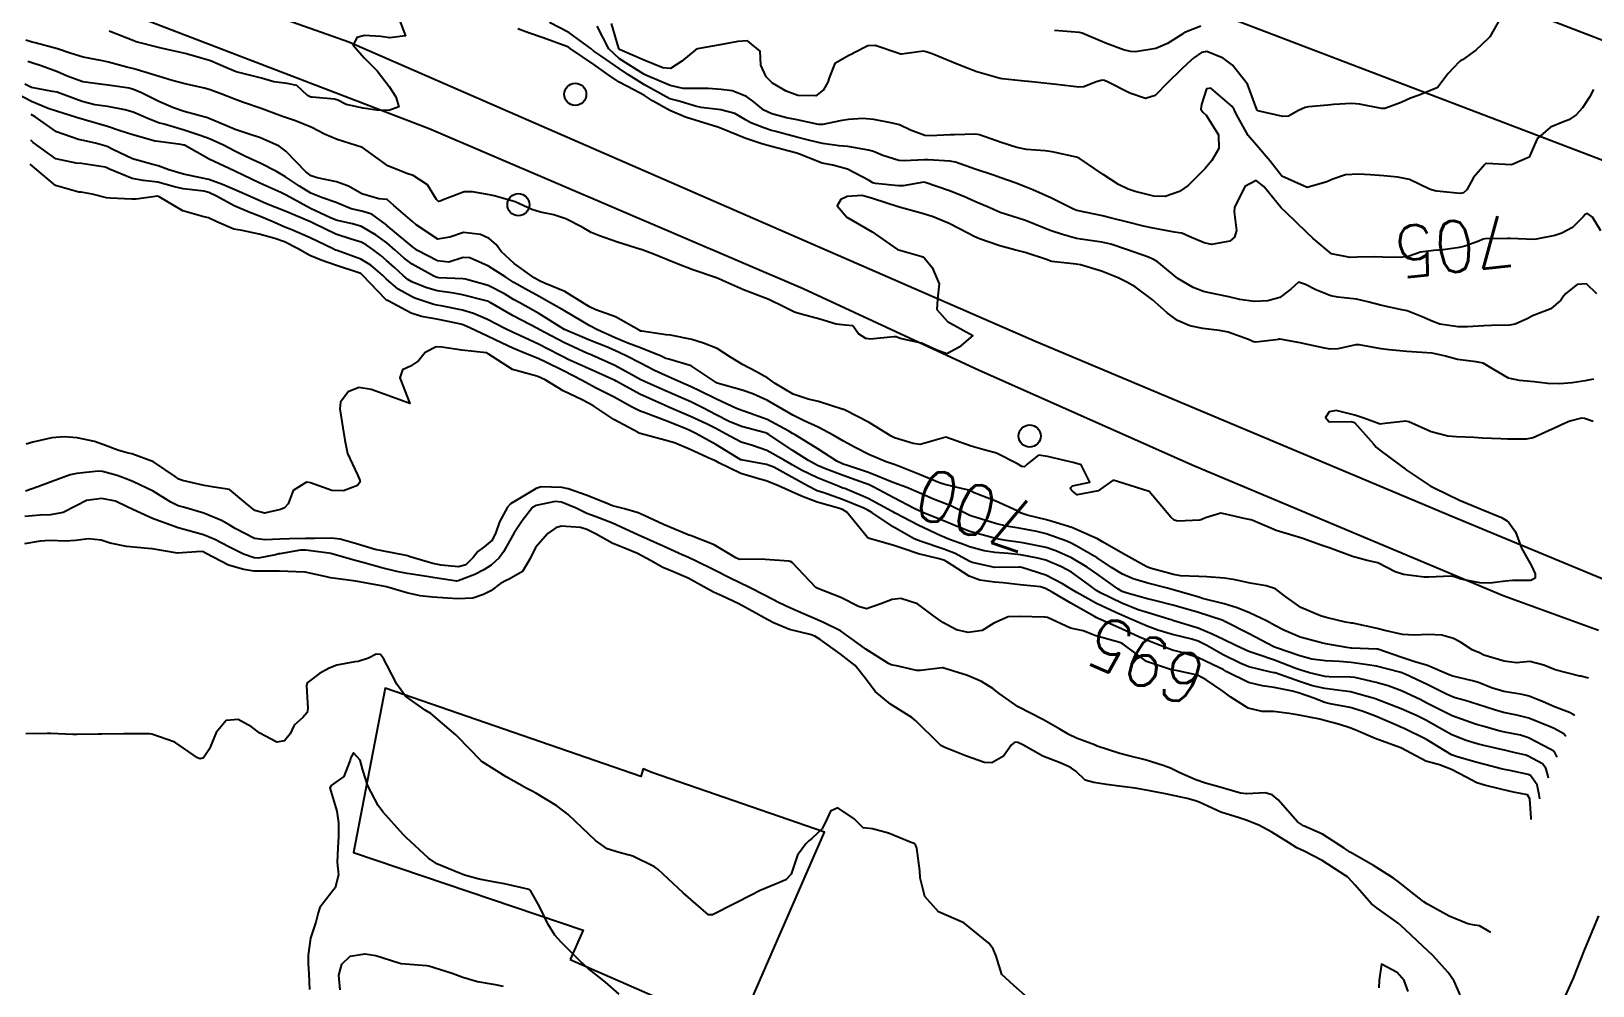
# Model space of a CAD drawing. Header units: metres. Extents: x 286371 to 293043, y 7462578 to 7466404.
# Drawn here: x 292838 to 292960.3, y 7462739.1 to 7462813.9 of the extents above; entities that cross this region are included whole.
import ezdxf
from ezdxf.enums import TextEntityAlignment as Align

# ---------------------------------------------------------------- set-up
doc = ezdxf.new("R2010")
doc.units = ezdxf.units.M
doc.header["$MEASUREMENT"] = 0
for name, color, linetype in [('Area', 45, 'Continuous'), ('Cotas', 45, 'Continuous'), ('Curvas de Nivel 1m', 11, 'Continuous'), ('Curvas de Nivel 5m', 15, 'Continuous'), ('Edificações', 30, 'Continuous'), ('Linha Férrea', 20, 'Continuous'), ('Postes', 20, 'Continuous'), ('Vias primárias', 230, 'Continuous')]:
    doc.layers.add(name, color=color, linetype=linetype)
doc.styles.add('Style-STANDARD', font='STANDARD.shx')

msp = doc.modelspace()

# ---------------------------------------------------------------- linework, layer by layer
at = {"layer": 'Area'}
msp.add_polyline3d([(292960.74, 7462744.6, 711.19), (292959.64, 7462741.9, 717.77), (292958.76, 7462739.71, 694.37), (292958.04, 7462738.1, 719.74)], dxfattribs=at)
at = {"layer": 'Curvas de Nivel 1m', "flags": 128}
for points, elevation in [([(292866.85, 7462814.72), (292867.34, 7462813.49), (292866.1, 7462813.35), (292865.39, 7462813.46), (292864.11, 7462813.53), (292863.51, 7462813.36), (292863.23, 7462812.78), (292864.08, 7462811.77), (292865.11, 7462810.75), (292866.05, 7462809.52), (292866.58, 7462808.73), (292866.81, 7462807.93), (292866.02, 7462807.66), (292865.08, 7462807.68), (292864.02, 7462807.83), (292862.69, 7462808.12), (292862.03, 7462808.45), (292861.77, 7462808.54), (292860.03, 7462808.69), (292859.91, 7462808.71), (292859.65, 7462808.83), (292858.81, 7462809.61), (292858.05, 7462809.77), (292857.02, 7462809.91), (292856.05, 7462810.18), (292854.37, 7462810.61), (292854.06, 7462810.69), (292853.44, 7462810.93), (292852.07, 7462811.53), (292851.26, 7462811.78), (292850.08, 7462812.11), (292848.66, 7462812.43), (292848.09, 7462812.56), (292846.23, 7462813.04), (292846.1, 7462813.08), (292846.05, 7462813.1), (292844.12, 7462813.87)], 704), ([(292960.35, 7462809.3), (292960.04, 7462808.7), (292959.49, 7462807.85), (292958.99, 7462807.32), (292958.42, 7462806.93), (292958.01, 7462806.77), (292957, 7462806.35), (292956, 7462805.49), (292955.95, 7462805.41), (292955.93, 7462805.37), (292955.33, 7462804.01), (292953.95, 7462803.39), (292951.97, 7462803.5), (292951.91, 7462803.48), (292951.85, 7462803.43), (292950.97, 7462802.41), (292950.43, 7462801.45), (292950.18, 7462801.2), (292949.93, 7462801.15), (292948.08, 7462801.34), (292947.93, 7462801.36), (292947.52, 7462801.49), (292945.95, 7462802.25), (292945.04, 7462802.44), (292943.95, 7462802.55), (292942.9, 7462802.61), (292941.95, 7462802.67), (292940.93, 7462802.61), (292939.94, 7462802.27), (292939.47, 7462802.08), (292937.93, 7462801.63), (292935.95, 7462802.5), (292935.04, 7462803.68), (292933.98, 7462804.93), (292933.31, 7462805.7), (292932.4, 7462807.34), (292932.21, 7462807.72), (292932.03, 7462807.98), (292930.4, 7462809.4), (292930.05, 7462809.35), (292929.66, 7462808.13), (292929.61, 7462807.76), (292929.77, 7462807.51), (292930.02, 7462807.29), (292930.99, 7462805.74), (292931.03, 7462804.69), (292930.47, 7462803.75), (292929.95, 7462803.11), (292928.63, 7462801.78), (292927.93, 7462801.31), (292926.81, 7462800.92), (292925.92, 7462800.94), (292924.47, 7462801.3), (292923.93, 7462801.48), (292923.15, 7462801.87), (292921.95, 7462802.65), (292920.07, 7462803.91), (292919.96, 7462803.97), (292919.88, 7462804), (292917.97, 7462804.42), (292917.43, 7462804.5), (292915.97, 7462804.6), (292915.21, 7462804.75), (292913.98, 7462805.16), (292912.27, 7462805.75), (292911.99, 7462805.79), (292910.29, 7462805.76), (292909.99, 7462805.75), (292908.42, 7462805.66), (292907.99, 7462805.7), (292906.87, 7462806.11), (292906, 7462806.53), (292905.46, 7462806.67), (292904.01, 7462806.96), (292903.15, 7462807.02), (292902.01, 7462806.95), (292901.36, 7462806.84), (292900, 7462806.55), (292899.66, 7462806.56), (292898.01, 7462806.91), (292897.17, 7462807.09), (292896.02, 7462807.39), (292895.4, 7462807.67), (292894.62, 7462808.3), (292894.04, 7462808.76), (292892.91, 7462809.19), (292892.05, 7462809.3), (292891.04, 7462809.37), (292890.05, 7462809.37), (292889.07, 7462809.37), (292888.05, 7462809.62), (292886.14, 7462810.43), (292886.06, 7462810.47), (292885.99, 7462810.51), (292884.08, 7462811.71), (292883.26, 7462812.48), (292882.35, 7462814.26)], 706), ([(292952.93, 7462814.61), (292952.23, 7462813.42), (292952.18, 7462813.36), (292952.11, 7462813.29), (292951.14, 7462812.39), (292950.09, 7462811.62), (292949.98, 7462811.56), (292949.84, 7462811.46), (292948.99, 7462810.56), (292948.16, 7462809.48), (292948.1, 7462809.43), (292948.05, 7462809.41), (292946.7, 7462808.85), (292946.04, 7462808.61), (292945.29, 7462808.28), (292944.03, 7462807.82), (292943.76, 7462807.82), (292942.03, 7462808.14), (292941.42, 7462808.19), (292940.03, 7462808.13), (292939.56, 7462808.08), (292938.03, 7462807.93), (292937.78, 7462807.88), (292937.26, 7462807.65), (292936.47, 7462807.2), (292936.02, 7462807.18), (292934.07, 7462807.64), (292934.02, 7462807.67), (292934.01, 7462807.69), (292933.99, 7462807.73), (292933.26, 7462809.71), (292932.08, 7462811.2), (292931.36, 7462811.74), (292930.09, 7462812.27), (292929.66, 7462812.19), (292929.05, 7462811.77), (292928.54, 7462811.32), (292928.07, 7462810.87), (292927, 7462809.81), (292926.04, 7462808.82), (292925.27, 7462808.6), (292924.04, 7462809), (292922.36, 7462809.88), (292922.06, 7462810.01), (292921.92, 7462810.03), (292921.42, 7462809.89), (292920.45, 7462809.5), (292920.05, 7462809.48), (292918.3, 7462809.69), (292918.05, 7462809.72), (292916.11, 7462809.92), (292916.05, 7462809.93), (292915.54, 7462809.98), (292914.06, 7462810.14), (292913.9, 7462810.16), (292912.06, 7462810.68), (292911.05, 7462811.07), (292910.08, 7462811.46), (292908.56, 7462812.09), (292908.09, 7462812.26), (292907.9, 7462812.29), (292906.56, 7462812.12), (292906.16, 7462812.06), (292906.09, 7462812.07), (292905.95, 7462812.13), (292904.1, 7462812.75), (292903.54, 7462812.72), (292902.47, 7462812.18), (292902.24, 7462812.04), (292902.09, 7462811.98), (292900.96, 7462811.33), (292900.5, 7462810.21), (292900.39, 7462809.88), (292900.05, 7462809.27), (292899.45, 7462808.81), (292898.04, 7462808.83), (292897.13, 7462809.17), (292896.06, 7462809.79), (292895.56, 7462810.28), (292895.16, 7462811.2), (292895.1, 7462812.29), (292894.11, 7462813.1), (292893.36, 7462813.06), (292892.1, 7462812.82), (292890.19, 7462812.47), (292890.09, 7462812.44), (292890.06, 7462812.41), (292890.02, 7462812.38), (292888.96, 7462811.52), (292888.07, 7462810.94), (292887.49, 7462810.99), (292886.08, 7462811.58), (292884.15, 7462812.4), (292884.09, 7462812.43), (292884.06, 7462812.46), (292884.04, 7462812.52), (292883.47, 7462814.47)], 707), ([(292929.62, 7462814.26), (292928.42, 7462813.78), (292928.22, 7462813.68), (292928.11, 7462813.61), (292926.99, 7462812.91), (292926.09, 7462812.52), (292924.5, 7462812.26), (292924.09, 7462812.28), (292923.56, 7462812.4), (292922.1, 7462812.94), (292920.32, 7462813.7), (292920.11, 7462813.76), (292918.15, 7462813.91)], 708), ([(292960.37, 7462786.62), (292959.7, 7462786.48), (292958.69, 7462786.33), (292957.7, 7462786.24), (292956.78, 7462786.27), (292955.7, 7462786.41), (292954.56, 7462786.52), (292953.7, 7462786.69), (292952.49, 7462787.41), (292951.72, 7462787.86), (292951.18, 7462787.97), (292949.72, 7462788.16), (292948.78, 7462788.42), (292947.73, 7462788.64), (292946.51, 7462788.73), (292945.73, 7462788.78), (292944.36, 7462788.91), (292943.74, 7462789), (292942.02, 7462789.29), (292941.74, 7462789.29), (292940.35, 7462788.98), (292939.73, 7462788.96), (292939.18, 7462789.06), (292937.74, 7462789.39), (292937.53, 7462789.43), (292936.25, 7462789.66), (292935.81, 7462789.74), (292935.75, 7462789.74), (292935.69, 7462789.73), (292935.27, 7462789.68), (292933.92, 7462789.52), (292933.74, 7462789.55), (292933.34, 7462789.71), (292931.76, 7462790.3), (292931.07, 7462790.43), (292929.76, 7462790.57), (292928.76, 7462790.78), (292927.78, 7462791.2), (292926.97, 7462791.81), (292925.8, 7462792.86), (292924.46, 7462793.84), (292923.82, 7462794.22), (292923.13, 7462794.56), (292921.83, 7462795.06), (292920.19, 7462795.56), (292919.84, 7462795.63), (292917.95, 7462795.84), (292917.84, 7462795.86), (292917.59, 7462795.95), (292915.85, 7462796.53), (292915.12, 7462796.72), (292913.86, 7462797.06), (292912.29, 7462797.61), (292911.87, 7462797.78), (292911.37, 7462798.04), (292909.89, 7462798.81), (292908.65, 7462799.33), (292907.9, 7462799.57), (292905.9, 7462800.12), (292903.91, 7462800.77), (292903.09, 7462801), (292901.92, 7462800.92), (292901.41, 7462800.69), (292901.13, 7462800.2), (292901.89, 7462799.31), (292903.87, 7462798.15), (292905.85, 7462796.77), (292907.69, 7462796.25), (292907.85, 7462796.2), (292907.97, 7462796.09), (292908.57, 7462795.35), (292909.13, 7462794.07), (292908.98, 7462792.89), (292908.94, 7462792.08), (292909.77, 7462791.12), (292911.75, 7462790.03), (292910.68, 7462789.11), (292909.73, 7462788.6), (292908.93, 7462788.88), (292907.74, 7462789.44), (292906.07, 7462789.8), (292905.75, 7462789.92), (292905.57, 7462789.94), (292903.75, 7462789.75), (292903.38, 7462789.79), (292902.79, 7462790.17), (292902.36, 7462790.78), (292901.76, 7462790.84), (292901.06, 7462790.91), (292899.77, 7462791.31), (292898.31, 7462791.71), (292897.78, 7462791.87), (292896.96, 7462792.27), (292895.79, 7462792.86), (292894.9, 7462793.19), (292893.8, 7462793.6), (292892.15, 7462794.34), (292891.82, 7462794.49), (292891.6, 7462794.57), (292889.83, 7462795.18), (292888.55, 7462795.68), (292887.84, 7462795.97), (292886.71, 7462796.42), (292885.85, 7462796.74), (292885.43, 7462796.86), (292883.86, 7462797.36), (292882.52, 7462797.84), (292881.88, 7462798.11), (292881.17, 7462798.51), (292879.89, 7462799.16), (292878.94, 7462799.49), (292877.9, 7462799.7), (292877.22, 7462799.89), (292875.91, 7462800.5), (292875.85, 7462800.53), (292875.66, 7462800.59), (292874.28, 7462800.97), (292873.92, 7462801.05), (292872.58, 7462801.29), (292871.92, 7462801.29), (292870.27, 7462800.67), (292870.04, 7462800.55), (292869.91, 7462800.52), (292869.75, 7462800.68), (292869.06, 7462801.82), (292867.94, 7462802.56), (292867.43, 7462802.71), (292865.95, 7462803.32), (292863.97, 7462804.76), (292861.98, 7462805.37), (292860.98, 7462805.81), (292860, 7462806.32), (292858.72, 7462806.85), (292858.16, 7462807.02), (292858.01, 7462807.07), (292857.69, 7462807.18), (292856.02, 7462807.81), (292854.65, 7462808.29), (292854.03, 7462808.51), (292852.95, 7462808.94), (292852.04, 7462809.28), (292851.59, 7462809.41), (292850.05, 7462809.73), (292849.06, 7462809.99), (292848.05, 7462810.31), (292846.24, 7462810.86), (292846.06, 7462810.91), (292845.5, 7462811.05), (292844.07, 7462811.43), (292843.61, 7462811.54), (292842.09, 7462811.84), (292841.06, 7462812.15), (292840.09, 7462812.48), (292838.32, 7462812.95), (292838.1, 7462813), (292837.61, 7462813.17)], 703), ([(292960.62, 7462793.29), (292959.82, 7462794.07), (292959.09, 7462794.04), (292958.19, 7462793.33), (292958.02, 7462793.12), (292957.8, 7462792.8), (292957.01, 7462792.12), (292955.78, 7462791.64), (292955.58, 7462791.57), (292955.21, 7462791.37), (292954.23, 7462790.93), (292953.77, 7462790.84), (292952.37, 7462790.81), (292951.76, 7462790.79), (292950.49, 7462790.72), (292949.76, 7462790.72), (292948.32, 7462790.92), (292947.77, 7462791.12), (292946.94, 7462791.5), (292945.78, 7462791.96), (292945.23, 7462792.08), (292943.79, 7462792.37), (292942.68, 7462792.67), (292941.79, 7462792.88), (292940.35, 7462793.04), (292939.8, 7462793.13), (292938.61, 7462793.62), (292937.81, 7462794.02), (292937.26, 7462794.2), (292936.66, 7462793.65), (292935.79, 7462793.02), (292934.86, 7462792.75), (292933.79, 7462792.69), (292932.66, 7462792.86), (292931.8, 7462793.07), (292930.16, 7462793.41), (292929.81, 7462793.48), (292929.02, 7462793.78), (292927.82, 7462794.51), (292926.2, 7462795.82), (292925.85, 7462796.02), (292925.52, 7462796.16), (292923.86, 7462796.75), (292922.55, 7462797.19), (292921.87, 7462797.35), (292920.2, 7462797.58), (292919.87, 7462797.64), (292918.78, 7462797.93), (292917.88, 7462798.23), (292917.41, 7462798.42), (292915.89, 7462799.03), (292914.38, 7462799.51), (292913.9, 7462799.67), (292913.09, 7462800.02), (292911.91, 7462800.54), (292911.06, 7462800.91), (292909.92, 7462801.35), (292908.01, 7462802.02), (292907.93, 7462802.03), (292906.29, 7462801.75), (292905.93, 7462801.75), (292904.14, 7462801.94), (292903.93, 7462802), (292903.63, 7462802.16), (292901.95, 7462803.05), (292900.79, 7462803.36), (292899.95, 7462803.52), (292898.18, 7462804.24), (292897.97, 7462804.32), (292897.86, 7462804.35), (292895.98, 7462804.83), (292895.23, 7462805.04), (292893.99, 7462805.45), (292892.13, 7462806.21), (292892, 7462806.27), (292891.78, 7462806.35), (292890.01, 7462806.9), (292889.26, 7462807.14), (292888.02, 7462807.65), (292886.68, 7462808.42), (292886.04, 7462808.82), (292885.21, 7462809.28), (292884.06, 7462809.88), (292883.17, 7462810.48), (292882.08, 7462811.25), (292880.22, 7462812.52), (292880.1, 7462812.6), (292879.95, 7462812.67), (292878.11, 7462813.35), (292876.95, 7462813.74), (292876.12, 7462814.05)], 704), ([(292960.32, 7462783.29), (292959.66, 7462783.54), (292959.42, 7462783.55), (292958.51, 7462783.32), (292957.91, 7462783.07), (292957.65, 7462782.94), (292956.55, 7462782.44), (292955.63, 7462782.03), (292955.08, 7462781.92), (292953.63, 7462781.92), (292953.11, 7462781.93), (292951.63, 7462782), (292951.01, 7462782.05), (292949.63, 7462782.1), (292948.95, 7462782.15), (292947.64, 7462782.48), (292945.9, 7462783.27), (292945.65, 7462783.33), (292944.03, 7462783.15), (292943.65, 7462783.1), (292942.38, 7462783.56), (292941.66, 7462783.8), (292940.21, 7462784.15), (292939.66, 7462784.06), (292939.38, 7462783.62), (292939.65, 7462783.26), (292941.37, 7462783.3), (292941.65, 7462783.21), (292943.12, 7462781.55), (292943.35, 7462781.28), (292943.62, 7462781.06), (292945.35, 7462779.77), (292945.6, 7462779.58), (292945.68, 7462779.51), (292947.58, 7462778.26), (292949.2, 7462777.46), (292949.56, 7462777.3), (292949.86, 7462777.15), (292951.55, 7462776.44), (292953.16, 7462775.78), (292953.54, 7462775.55), (292953.73, 7462775.39), (292954.25, 7462774.66), (292954.73, 7462773.38), (292955.48, 7462772.05), (292955.8, 7462771.36), (292955.79, 7462771.04), (292955.46, 7462770.86), (292954.01, 7462770.84), (292953.46, 7462770.8), (292952.23, 7462770.64), (292951.46, 7462770.67), (292949.97, 7462770.94), (292949.47, 7462771.14), (292949.19, 7462771.18), (292947.47, 7462771.1), (292947.1, 7462771.12), (292945.47, 7462771.32), (292944.82, 7462771.53), (292943.48, 7462772.22), (292942.64, 7462772.42), (292941.49, 7462772.72), (292939.74, 7462773.38), (292939.5, 7462773.46), (292939.04, 7462773.62), (292937.51, 7462774.17), (292936.81, 7462774.36), (292935.52, 7462774.76), (292933.68, 7462775.55), (292933.53, 7462775.61), (292933.01, 7462775.71), (292931.54, 7462776.05), (292931.17, 7462776.11), (292929.98, 7462775.76), (292929.68, 7462775.62), (292929.53, 7462775.58), (292927.82, 7462775.5), (292927.53, 7462775.57), (292927.26, 7462775.8), (292925.56, 7462777.82), (292923.57, 7462778.45), (292922.74, 7462778.7), (292921.56, 7462777.88), (292919.92, 7462777.55), (292919.56, 7462777.84), (292919.48, 7462777.92), (292919.39, 7462778.09), (292919.57, 7462778.27), (292920.91, 7462778.56), (292920.25, 7462779.9), (292919.6, 7462780.08), (292919.39, 7462780.13), (292917.6, 7462780.57), (292916.91, 7462780.65), (292916.02, 7462779.97), (292915.8, 7462779.76), (292915.59, 7462779.77), (292915.25, 7462779.98), (292913.61, 7462780.83), (292912.53, 7462781.11), (292911.62, 7462781.37), (292909.63, 7462782.06), (292907.63, 7462781.5), (292907.09, 7462781.57), (292905.63, 7462782.03), (292905.37, 7462782.14), (292903.65, 7462783.21), (292901.77, 7462784.19), (292901.66, 7462784.24), (292901.61, 7462784.25), (292899.67, 7462784.87), (292898.85, 7462785.06), (292897.68, 7462785.44), (292896.27, 7462786.28), (292895.7, 7462786.69), (292894.81, 7462787.19), (292893.72, 7462787.76), (292892.79, 7462788.33), (292891.73, 7462789.02), (292890.67, 7462789.44), (292889.74, 7462789.72), (292888.09, 7462790.06), (292887.75, 7462790.09), (292885.83, 7462790.36), (292885.75, 7462790.38), (292885.62, 7462790.44), (292883.77, 7462791.49), (292882.23, 7462792.04), (292881.78, 7462792.26), (292881.41, 7462792.5), (292879.8, 7462793.48), (292878.22, 7462794.14), (292877.81, 7462794.32), (292877.41, 7462794.56), (292875.84, 7462795.66), (292874.83, 7462796.6), (292874.43, 7462797.17), (292873.87, 7462797.64), (292873.19, 7462797.94), (292871.88, 7462798.1), (292870.8, 7462797.73), (292869.87, 7462797.57), (292868.17, 7462798.7), (292867.89, 7462798.96), (292866.42, 7462800.21), (292865.91, 7462800.66), (292865.86, 7462800.68), (292865.23, 7462800.74), (292863.92, 7462801.12), (292862.86, 7462801.72), (292861.93, 7462802.06), (292860.4, 7462802.37), (292859.94, 7462802.54), (292859.53, 7462802.84), (292857.97, 7462804.48), (292857.44, 7462804.87), (292855.98, 7462805.52), (292855.09, 7462805.8), (292853.99, 7462806.17), (292852.14, 7462806.95), (292852, 7462807.01), (292851.92, 7462807.04), (292850.01, 7462807.57), (292849.15, 7462807.87), (292848.02, 7462808.36), (292846.65, 7462809.04), (292846.04, 7462809.3), (292845.7, 7462809.39), (292844.04, 7462809.65), (292843.42, 7462809.71), (292842.05, 7462809.91), (292840.84, 7462810.35), (292840.07, 7462810.68), (292838.79, 7462811.15), (292838.08, 7462811.39), (292837.75, 7462811.5)], 702), ([(292959.97, 7462763.19), (292959.37, 7462763.35), (292959.34, 7462763.35), (292959.29, 7462763.36), (292957.35, 7462763.86), (292956.48, 7462764.22), (292955.36, 7462764.5), (292954.34, 7462764.4), (292953.36, 7462764.54), (292951.78, 7462765), (292951.37, 7462765.2), (292951.21, 7462765.27), (292950.86, 7462765.43), (292949.95, 7462766.02), (292949.39, 7462766.3), (292948.48, 7462766.56), (292947.4, 7462766.63), (292946.33, 7462766.57), (292945.4, 7462766.63), (292944.01, 7462766.94), (292943.41, 7462767.1), (292941.5, 7462767.5), (292941.41, 7462767.51), (292940.93, 7462767.59), (292939.42, 7462767.95), (292938.97, 7462768.08), (292937.43, 7462768.74), (292936.17, 7462769.66), (292935.45, 7462770.19), (292934.72, 7462770.42), (292933.46, 7462770.64), (292932.29, 7462770.9), (292931.46, 7462771.03), (292930.09, 7462771.13), (292929.46, 7462771.16), (292928.03, 7462771.22), (292927.47, 7462771.32), (292925.64, 7462771.82), (292925.47, 7462771.88), (292925.38, 7462771.93), (292923.49, 7462772.95), (292921.92, 7462773.88), (292921.51, 7462774.1), (292921.1, 7462774.3), (292919.52, 7462775), (292917.98, 7462775.48), (292917.53, 7462775.59), (292916, 7462775.97), (292915.54, 7462776.13), (292915.22, 7462776.3), (292913.55, 7462777.07), (292911.87, 7462777.72), (292911.56, 7462777.87), (292911.44, 7462777.92), (292910.86, 7462778.04), (292909.57, 7462778.36), (292909.15, 7462778.5), (292907.58, 7462779.15), (292905.89, 7462779.83), (292905.6, 7462779.94), (292904.98, 7462780.14), (292903.61, 7462780.71), (292902.55, 7462781.25), (292901.63, 7462781.76), (292900.87, 7462782.21), (292899.64, 7462782.86), (292898.55, 7462783.34), (292897.66, 7462783.79), (292896.85, 7462784.27), (292895.67, 7462784.94), (292894.52, 7462785.46), (292893.69, 7462785.74), (292891.74, 7462786.3), (292891.69, 7462786.32), (292891.65, 7462786.35), (292889.71, 7462787.65), (292887.95, 7462788.17), (292887.72, 7462788.24), (292887.35, 7462788.41), (292885.73, 7462789.08), (292884.75, 7462789.44), (292883.74, 7462789.85), (292882.36, 7462790.49), (292881.76, 7462790.8), (292881.05, 7462791.22), (292879.78, 7462791.96), (292878.77, 7462792.54), (292877.79, 7462793.08), (292876.69, 7462793.68), (292875.81, 7462794.19), (292875.19, 7462794.59), (292873.84, 7462795.46), (292872.37, 7462796.11), (292871.85, 7462796.13), (292870.72, 7462795.78), (292869.84, 7462795.87), (292868.28, 7462796.7), (292867.86, 7462797.01), (292866.32, 7462798.29), (292865.88, 7462798.65), (292865.84, 7462798.69), (292865.77, 7462798.74), (292864.68, 7462799.54), (292863.9, 7462799.77), (292863.08, 7462799.96), (292861.91, 7462800.44), (292860.83, 7462800.82), (292859.92, 7462801.19), (292859.04, 7462801.74), (292857.94, 7462802.47), (292857.24, 7462802.87), (292855.95, 7462803.53), (292854.81, 7462804.06), (292853.97, 7462804.47), (292853.07, 7462804.94), (292851.98, 7462805.43), (292851.26, 7462805.69), (292849.99, 7462806.11), (292848.43, 7462806.58), (292848, 7462806.7), (292847.16, 7462807.03), (292846.01, 7462807.51), (292845.36, 7462807.71), (292844.02, 7462807.97), (292843, 7462808.11), (292842.02, 7462808.35), (292840.11, 7462809.07), (292840.04, 7462809.09), (292839.68, 7462809.14), (292838.05, 7462809.45), (292837.52, 7462809.71)], 701), ([(292958.2, 7462758.63), (292958.04, 7462758.84), (292957.28, 7462759.25), (292957.09, 7462759.34), (292955.29, 7462760.08), (292954.36, 7462760.31), (292953.3, 7462760.52), (292952.61, 7462760.72), (292951.31, 7462761.14), (292950.3, 7462761.45), (292949.53, 7462761.67), (292949.32, 7462761.74), (292948.84, 7462761.95), (292947.33, 7462762.7), (292945.61, 7462763.52), (292945.35, 7462763.63), (292945.19, 7462763.68), (292943.36, 7462764.14), (292942.67, 7462764.25), (292941.37, 7462764.43), (292940.46, 7462764.51), (292939.37, 7462764.55), (292938.31, 7462764.69), (292937.37, 7462764.94), (292935.45, 7462765.61), (292935.38, 7462765.63), (292935.28, 7462765.68), (292933.4, 7462766.66), (292931.5, 7462767.65), (292931.41, 7462767.68), (292931.29, 7462767.74), (292929.42, 7462768.34), (292928.62, 7462768.58), (292927.43, 7462768.91), (292925.97, 7462769.28), (292925.44, 7462769.42), (292923.83, 7462769.85), (292923.45, 7462769.99), (292923.12, 7462770.19), (292921.47, 7462771.38), (292920.72, 7462771.9), (292919.48, 7462772.61), (292918.25, 7462773.18), (292917.5, 7462773.42), (292915.68, 7462773.79), (292915.5, 7462773.82), (292914.36, 7462773.99), (292913.51, 7462774.14), (292913.34, 7462774.18), (292911.51, 7462774.69), (292910.53, 7462775.07), (292909.53, 7462775.49), (292908.03, 7462776.1), (292907.68, 7462776.25), (292907.54, 7462776.31), (292907.17, 7462776.48), (292905.56, 7462777.32), (292904, 7462778.16), (292903.58, 7462778.36), (292903.28, 7462778.46), (292901.59, 7462779.06), (292900.22, 7462779.59), (292899.6, 7462779.86), (292898.89, 7462780.24), (292897.62, 7462781.06), (292895.77, 7462782.28), (292895.64, 7462782.36), (292895.52, 7462782.4), (292893.64, 7462782.91), (292892.68, 7462783.3), (292891.66, 7462783.81), (292890.6, 7462784.36), (292889.67, 7462784.83), (292888.89, 7462785.18), (292887.68, 7462785.69), (292886.04, 7462786.43), (292885.7, 7462786.6), (292885.34, 7462786.8), (292883.71, 7462787.68), (292881.93, 7462788.49), (292881.73, 7462788.57), (292881.59, 7462788.63), (292879.74, 7462789.48), (292877.8, 7462790.51), (292877.75, 7462790.53), (292877.71, 7462790.56), (292875.77, 7462791.58), (292873.97, 7462792.61), (292873.79, 7462792.71), (292873.65, 7462792.76), (292871.8, 7462793.23), (292871.12, 7462793.34), (292869.81, 7462793.54), (292868.91, 7462793.8), (292867.82, 7462794.24), (292867.52, 7462794.41), (292867.15, 7462794.72), (292866.46, 7462795.36), (292865.84, 7462795.91), (292865.39, 7462796.29), (292864.77, 7462796.76), (292864.24, 7462797.14), (292863.86, 7462797.34), (292863.08, 7462797.57), (292861.87, 7462797.98), (292860.09, 7462798.83), (292859.89, 7462798.94), (292859.7, 7462799.02), (292857.9, 7462799.77), (292856.44, 7462800.35), (292855.91, 7462800.57), (292855.16, 7462800.91), (292853.92, 7462801.46), (292853.01, 7462801.85), (292851.93, 7462802.24), (292850.32, 7462802.6), (292849.94, 7462802.67), (292848.8, 7462803), (292847.95, 7462803.31), (292847.54, 7462803.43), (292845.96, 7462803.86), (292844.42, 7462804.61), (292843.97, 7462804.83), (292843.06, 7462805.09), (292841.98, 7462805.33), (292841.71, 7462805.38), (292839.99, 7462805.97), (292838.32, 7462807.16), (292838.01, 7462807.35)], 699), ([(292957.52, 7462757.01), (292957.3, 7462757.43), (292957.26, 7462757.48), (292956.97, 7462757.63), (292955.27, 7462758.53), (292954.64, 7462758.74), (292953.28, 7462758.99), (292952.95, 7462759.07), (292951.68, 7462759.43), (292951.37, 7462759.52), (292951.29, 7462759.55), (292951.13, 7462759.59), (292949.3, 7462760.26), (292947.82, 7462760.97), (292947.31, 7462761.25), (292946.84, 7462761.5), (292945.32, 7462762.21), (292944.28, 7462762.59), (292943.33, 7462762.85), (292941.68, 7462763.24), (292941.35, 7462763.28), (292939.66, 7462763.3), (292939.35, 7462763.33), (292938.11, 7462763.63), (292937.36, 7462763.85), (292937.06, 7462763.95), (292935.37, 7462764.61), (292933.99, 7462765.08), (292933.38, 7462765.28), (292932.39, 7462765.72), (292931.39, 7462766.22), (292930.5, 7462766.65), (292929.4, 7462767.11), (292927.5, 7462767.7), (292927.41, 7462767.73), (292927.18, 7462767.8), (292925.42, 7462768.33), (292924.7, 7462768.56), (292923.43, 7462769.07), (292921.75, 7462769.88), (292921.45, 7462770.07), (292920.81, 7462770.54), (292919.47, 7462771.49), (292918.71, 7462771.93), (292917.48, 7462772.43), (292916.84, 7462772.59), (292915.49, 7462772.85), (292914.51, 7462772.97), (292913.49, 7462773.05), (292912.65, 7462773.18), (292911.5, 7462773.49), (292911.09, 7462773.63), (292909.94, 7462774.07), (292909.62, 7462774.19), (292909.51, 7462774.24), (292909.24, 7462774.35), (292907.52, 7462775.16), (292905.67, 7462776.13), (292905.54, 7462776.2), (292905.39, 7462776.29), (292903.56, 7462777.26), (292901.72, 7462778.04), (292901.57, 7462778.09), (292901.29, 7462778.2), (292899.58, 7462778.88), (292898.35, 7462779.49), (292897.6, 7462779.9), (292896.99, 7462780.26), (292895.62, 7462781.04), (292894.51, 7462781.41), (292893.62, 7462781.69), (292892.38, 7462782.33), (292891.64, 7462782.74), (292890.89, 7462783.12), (292889.65, 7462783.69), (292888.01, 7462784.4), (292887.67, 7462784.54), (292887.43, 7462784.65), (292885.68, 7462785.45), (292883.82, 7462786.46), (292883.7, 7462786.53), (292883.57, 7462786.59), (292881.71, 7462787.42), (292880.07, 7462788.16), (292879.72, 7462788.33), (292879.35, 7462788.53), (292877.74, 7462789.36), (292876.29, 7462790.03), (292875.75, 7462790.27), (292875.11, 7462790.59), (292873.76, 7462791.28), (292872.66, 7462791.75), (292871.78, 7462792.02), (292870.11, 7462792.35), (292869.79, 7462792.4), (292869.56, 7462792.45), (292868.85, 7462792.69), (292868.06, 7462792.97), (292867.8, 7462793.08), (292866.76, 7462793.67), (292865.82, 7462794.47), (292865.54, 7462794.75), (292864.62, 7462795.55), (292863.84, 7462796.02), (292861.97, 7462796.68), (292861.85, 7462796.72), (292861.67, 7462796.81), (292859.87, 7462797.67), (292858.43, 7462798.3), (292857.88, 7462798.53), (292857.06, 7462798.88), (292855.89, 7462799.37), (292855.14, 7462799.66), (292853.9, 7462800.18), (292852.53, 7462800.95), (292851.92, 7462801.24), (292851.55, 7462801.33), (292849.92, 7462801.52), (292849.24, 7462801.68), (292847.93, 7462802.03), (292846.79, 7462802.17), (292845.93, 7462802.33), (292844.16, 7462803.07), (292843.95, 7462803.17), (292843.8, 7462803.22), (292841.95, 7462803.49), (292841.54, 7462803.52), (292839.96, 7462803.87), (292838.16, 7462805.16), (292837.98, 7462805.32)], 698), ([(292956.84, 7462755.38), (292956.72, 7462755.81), (292956.63, 7462756.14), (292956.37, 7462756.48), (292955.25, 7462757.1), (292955.06, 7462757.17), (292954.11, 7462757.39), (292953.4, 7462757.55), (292953.26, 7462757.58), (292951.76, 7462757.92), (292951.26, 7462758.06), (292950.4, 7462758.31), (292949.27, 7462758.75), (292947.96, 7462759.48), (292947.29, 7462759.88), (292946.54, 7462760.26), (292945.3, 7462760.81), (292943.35, 7462761.55), (292943.31, 7462761.57), (292943.3, 7462761.57), (292941.32, 7462762.12), (292940.7, 7462762.22), (292939.33, 7462762.38), (292938.36, 7462762.61), (292937.34, 7462762.93), (292935.42, 7462763.61), (292935.35, 7462763.63), (292935.1, 7462763.68), (292933.36, 7462764.1), (292932.74, 7462764.34), (292931.37, 7462765.03), (292930.07, 7462765.75), (292929.39, 7462766.09), (292928.91, 7462766.25), (292927.4, 7462766.62), (292926.25, 7462766.96), (292925.41, 7462767.28), (292924.08, 7462767.84), (292923.42, 7462768.13), (292922.95, 7462768.34), (292921.43, 7462769.05), (292919.89, 7462769.91), (292919.45, 7462770.18), (292918.78, 7462770.59), (292917.46, 7462771.26), (292915.59, 7462771.86), (292915.47, 7462771.88), (292915.38, 7462771.88), (292913.47, 7462771.86), (292913.34, 7462771.88), (292912.77, 7462772.02), (292911.71, 7462772.27), (292911.48, 7462772.36), (292910.38, 7462772.95), (292909.49, 7462773.31), (292907.71, 7462773.9), (292907.5, 7462773.97), (292907.17, 7462774.11), (292905.52, 7462775.05), (292903.85, 7462776.16), (292903.54, 7462776.35), (292903.21, 7462776.5), (292901.56, 7462777.2), (292900.09, 7462777.7), (292899.57, 7462777.88), (292898.85, 7462778.24), (292897.58, 7462778.95), (292896.16, 7462779.71), (292895.6, 7462779.92), (292893.62, 7462780.3), (292893.59, 7462780.31), (292891.62, 7462781.5), (292890.06, 7462782.37), (292889.64, 7462782.57), (292889.3, 7462782.72), (292887.65, 7462783.39), (292886.14, 7462783.94), (292885.66, 7462784.13), (292885.03, 7462784.44), (292883.68, 7462785.2), (292882.25, 7462785.92), (292881.69, 7462786.21), (292881.16, 7462786.5), (292879.71, 7462787.26), (292878.32, 7462787.95), (292877.72, 7462788.22), (292876.86, 7462788.57), (292875.73, 7462789.05), (292874.9, 7462789.43), (292873.74, 7462789.99), (292872.38, 7462790.63), (292871.76, 7462790.89), (292871.43, 7462790.98), (292869.77, 7462791.31), (292868.59, 7462791.51), (292867.78, 7462791.78), (292865.97, 7462792.74), (292865.86, 7462792.81), (292865.8, 7462792.86), (292863.96, 7462794.77), (292863.89, 7462794.84), (292863.83, 7462794.88), (292863.67, 7462794.93), (292861.84, 7462795.54), (292860.73, 7462795.94), (292859.85, 7462796.29), (292858.86, 7462796.85), (292857.86, 7462797.36), (292857.11, 7462797.63), (292855.87, 7462797.97), (292854.54, 7462798.25), (292853.88, 7462798.37), (292852.56, 7462798.94), (292851.89, 7462799.24), (292851.53, 7462799.32), (292849.9, 7462799.8), (292848.04, 7462800.89), (292847.91, 7462800.94), (292846.23, 7462800.72), (292845.91, 7462800.71), (292844.19, 7462800.79), (292843.91, 7462800.82), (292842.78, 7462801.09), (292841.92, 7462801.25), (292841.76, 7462801.26), (292839.92, 7462801.78), (292838.28, 7462803.16), (292837.95, 7462803.46)], 697), ([(292956.16, 7462753.76), (292956.11, 7462754.06), (292955.96, 7462754.84), (292955.43, 7462755.57), (292955.23, 7462755.66), (292953.8, 7462755.96), (292953.23, 7462756.08), (292952.35, 7462756.31), (292951.24, 7462756.6), (292949.67, 7462757.03), (292949.25, 7462757.2), (292948.78, 7462757.47), (292947.27, 7462758.4), (292945.54, 7462759.26), (292945.28, 7462759.37), (292944.94, 7462759.53), (292943.29, 7462760.23), (292942.25, 7462760.62), (292941.3, 7462760.89), (292939.73, 7462761.19), (292939.31, 7462761.3), (292938.47, 7462761.63), (292937.33, 7462762.03), (292936.8, 7462762.18), (292935.34, 7462762.46), (292934.43, 7462762.59), (292933.34, 7462762.85), (292931.6, 7462763.73), (292931.36, 7462763.87), (292931.08, 7462764.02), (292929.37, 7462764.82), (292927.91, 7462765.25), (292927.38, 7462765.4), (292926.29, 7462765.81), (292925.39, 7462766.17), (292924.8, 7462766.42), (292923.4, 7462767.06), (292921.56, 7462767.88), (292921.42, 7462767.96), (292921.28, 7462768.02), (292919.43, 7462769.06), (292917.98, 7462769.94), (292917.45, 7462770.23), (292917.06, 7462770.34), (292915.45, 7462770.52), (292914.12, 7462770.66), (292913.45, 7462770.72), (292912.31, 7462770.88), (292911.46, 7462771.2), (292910.15, 7462772.06), (292909.73, 7462772.32), (292909.48, 7462772.43), (292909.01, 7462772.56), (292907.49, 7462772.93), (292906.27, 7462773.35), (292905.5, 7462773.62), (292903.57, 7462774.16), (292903.5, 7462774.22), (292901.9, 7462776.19), (292901.55, 7462776.41), (292901.24, 7462776.51), (292899.56, 7462776.98), (292898.35, 7462777.45), (292897.57, 7462777.78), (292896.55, 7462778.27), (292895.58, 7462778.66), (292895.08, 7462778.79), (292893.59, 7462779.23), (292891.87, 7462780.07), (292891.6, 7462780.21), (292891.27, 7462780.35), (292889.62, 7462781.11), (292888.39, 7462781.62), (292887.63, 7462781.84), (292885.71, 7462782.36), (292885.63, 7462782.39), (292885.56, 7462782.44), (292883.65, 7462783.45), (292882.08, 7462784.49), (292881.67, 7462784.74), (292881.17, 7462785), (292879.68, 7462785.71), (292878.27, 7462786.55), (292877.7, 7462786.83), (292877.33, 7462786.93), (292875.71, 7462787.37), (292873.79, 7462788.61), (292873.72, 7462788.66), (292873.67, 7462788.68), (292871.73, 7462788.88), (292870.17, 7462789.12), (292869.73, 7462789.14), (292868.87, 7462788.7), (292868.36, 7462788.06), (292867.71, 7462787.62), (292867.09, 7462787.34), (292866.88, 7462786.73), (292867.66, 7462784.71), (292865.67, 7462785.44), (292864.64, 7462785.8), (292863.68, 7462785.97), (292862.83, 7462785.63), (292862.25, 7462784.8), (292862.18, 7462784.28), (292862.41, 7462782.79), (292862.58, 7462781.83), (292862.78, 7462780.79), (292863.58, 7462779.11), (292863.74, 7462778.77), (292863.77, 7462778.57), (292863.57, 7462778.3), (292862.48, 7462777.87), (292861.56, 7462777.89), (292859.9, 7462778.5), (292859.57, 7462778.54), (292858.52, 7462777.89), (292858.13, 7462776.86), (292857.85, 7462776.55), (292857.54, 7462776.41), (292856.29, 7462776.12), (292855.54, 7462776.33), (292854.82, 7462776.91), (292853.56, 7462777.98), (292852.34, 7462778.16), (292851.56, 7462778.28), (292849.87, 7462778.68), (292849.57, 7462778.79), (292849.29, 7462778.99), (292847.6, 7462780.14), (292845.89, 7462780.76), (292845.61, 7462780.82), (292844.81, 7462781.06), (292843.62, 7462781.51), (292842.97, 7462781.74), (292841.63, 7462782.03), (292840.6, 7462782.1), (292839.63, 7462782.03), (292838.15, 7462781.69), (292837.62, 7462781.53)], 696), ([(292952.33, 7462743.28), (292952.06, 7462743.44), (292951.42, 7462743.8), (292951.05, 7462743.87), (292950.52, 7462743.97), (292949.06, 7462744.57), (292947.35, 7462745.49), (292947.08, 7462745.68), (292946.33, 7462746.26), (292945.1, 7462747.24), (292944.7, 7462747.53), (292943.12, 7462748.52), (292941.31, 7462749.58), (292941.14, 7462749.68), (292940.83, 7462749.89), (292939.15, 7462750.98), (292937.66, 7462751.64), (292937.17, 7462751.95), (292935.67, 7462753.67), (292935.2, 7462754.07), (292934.66, 7462754.23), (292933.2, 7462754.13), (292932.72, 7462754.2), (292931.21, 7462754.65), (292929.98, 7462754.98), (292929.22, 7462755.24), (292927.97, 7462755.78), (292927.24, 7462756.14), (292926.67, 7462756.37), (292925.25, 7462756.81), (292923.97, 7462757.13), (292923.26, 7462757.31), (292921.5, 7462757.88), (292921.27, 7462757.97), (292919.88, 7462758.51), (292919.28, 7462758.79), (292918.56, 7462759.21), (292917.29, 7462759.93), (292917.24, 7462759.96), (292915.31, 7462760.96), (292913.83, 7462762.01), (292913.33, 7462762.39), (292912.43, 7462762.93), (292911.34, 7462763.41), (292909.41, 7462764.01), (292909.35, 7462764.02), (292907.65, 7462763.8), (292907.35, 7462763.8), (292905.91, 7462764.13), (292905.36, 7462764.25), (292905.14, 7462764.36), (292903.37, 7462765.48), (292902.4, 7462766.18), (292901.39, 7462766.91), (292900.07, 7462767.55), (292899.41, 7462767.84), (292898.5, 7462768.24), (292897.42, 7462768.7), (292896.59, 7462769.1), (292895.44, 7462769.71), (292894.26, 7462770.3), (292893.45, 7462770.69), (292892.75, 7462771.04), (292891.47, 7462771.67), (292890.09, 7462772.37), (292889.49, 7462772.66), (292889, 7462772.87), (292887.5, 7462773.54), (292885.51, 7462774.43), (292883.53, 7462775.33), (292882.17, 7462775.85), (292881.54, 7462776.1), (292880.69, 7462776.51), (292879.55, 7462776.99), (292879.04, 7462777.04), (292877.55, 7462776.73), (292877.27, 7462776.56), (292876.47, 7462775.52), (292875.84, 7462774.59), (292875.5, 7462773.98), (292875.01, 7462773.09), (292874.66, 7462772.61), (292874.05, 7462772.05), (292873.47, 7462771.69), (292872.77, 7462771.33), (292871.46, 7462770.81), (292871.31, 7462770.8), (292869.46, 7462771.08), (292868.99, 7462771.16), (292867.46, 7462771.4), (292866.65, 7462771.54), (292865.47, 7462771.83), (292863.98, 7462772.26), (292863.48, 7462772.4), (292862.12, 7462772.79), (292861.49, 7462772.95), (292861.32, 7462772.98), (292859.49, 7462773.23), (292859.1, 7462773.23), (292857.49, 7462772.94), (292857.42, 7462772.93), (292857.14, 7462772.87), (292855.78, 7462772.59), (292855.48, 7462772.61), (292854.64, 7462772.91), (292853.49, 7462773.48), (292852.4, 7462774.05), (292851.51, 7462774.42), (292849.54, 7462774.96), (292849.51, 7462774.97), (292849.44, 7462774.99), (292847.52, 7462775.7), (292846.32, 7462776.24), (292845.54, 7462776.62), (292844.63, 7462777.06), (292843.55, 7462777.28), (292842.35, 7462777.1), (292841.55, 7462776.69), (292840.51, 7462776.16), (292839.54, 7462775.99), (292838.73, 7462775.96), (292837.53, 7462775.85)], 694), ([(292949.93, 7462738.41), (292949.45, 7462739.46), (292948.99, 7462740.15), (292947.78, 7462741.48), (292947.02, 7462742.18), (292945.62, 7462743.52), (292945.05, 7462744.01), (292943.42, 7462745.19), (292943.07, 7462745.44), (292942.94, 7462745.56), (292941.69, 7462746.98), (292941.15, 7462747.58), (292941.1, 7462747.63), (292940.97, 7462747.73), (292939.12, 7462748.93), (292937.71, 7462749.64), (292937.14, 7462749.92), (292936.48, 7462750.32), (292935.16, 7462751.15), (292934.15, 7462751.69), (292933.17, 7462752.09), (292932.62, 7462752.26), (292931.18, 7462752.71), (292929.47, 7462753.48), (292929.19, 7462753.6), (292928.55, 7462753.77), (292927.2, 7462754.07), (292926.85, 7462754.15), (292925.21, 7462754.46), (292924.46, 7462754.58), (292923.22, 7462754.73), (292922.22, 7462754.87), (292921.22, 7462755.02), (292920.54, 7462755.21), (292919.82, 7462755.91), (292919.48, 7462756.16), (292919.24, 7462756.29), (292918.6, 7462756.58), (292917.25, 7462757.09), (292915.67, 7462757.98), (292915.27, 7462758.17), (292915.05, 7462758.2), (292914.79, 7462757.99), (292914.16, 7462757.09), (292913.24, 7462756.56), (292912.68, 7462756.59), (292911.25, 7462757.09), (292909.57, 7462757.76), (292909.26, 7462757.93), (292909.1, 7462758.08), (292907.29, 7462759.87), (292906.97, 7462760.11), (292905.31, 7462761.17), (292904.1, 7462762.15), (292903.34, 7462763.17), (292902.53, 7462764.18), (292901.37, 7462765.1), (292899.81, 7462766.22), (292899.39, 7462766.48), (292899.01, 7462766.61), (292897.4, 7462767.01), (292896.14, 7462767.54), (292895.41, 7462767.93), (292894.77, 7462768.29), (292893.42, 7462769.03), (292892.14, 7462769.63), (292891.45, 7462769.93), (292890.7, 7462770.36), (292889.46, 7462771.02), (292888.36, 7462771.5), (292887.48, 7462771.86), (292886.51, 7462772.42), (292885.49, 7462772.96), (292884.61, 7462773.33), (292883.5, 7462773.77), (292882.25, 7462774.48), (292881.52, 7462774.83), (292881.04, 7462774.99), (292879.52, 7462775.09), (292879.09, 7462774.96), (292878.47, 7462774.54), (292877.5, 7462773.43), (292877.09, 7462772.57), (292876.5, 7462771.54), (292875.46, 7462770.96), (292875.2, 7462770.85), (292874.77, 7462770.6), (292874.01, 7462770.05), (292873.44, 7462769.76), (292872.61, 7462769.46), (292871.44, 7462769.4), (292870.63, 7462769.47), (292869.44, 7462769.55), (292868.48, 7462769.66), (292867.44, 7462769.88), (292865.85, 7462770.34), (292865.45, 7462770.44), (292863.58, 7462770.77), (292863.45, 7462770.79), (292863.43, 7462770.8), (292861.46, 7462771.06), (292861.13, 7462771.14), (292859.46, 7462771.49), (292858.78, 7462771.53), (292857.46, 7462771.58), (292856.77, 7462771.57), (292855.46, 7462771.58), (292854.67, 7462771.7), (292853.47, 7462772.05), (292851.73, 7462772.95), (292851.49, 7462773.08), (292851.33, 7462773.11), (292849.48, 7462772.98), (292847.49, 7462773.32), (292847.15, 7462773.36), (292845.49, 7462773.5), (292844.19, 7462773.77), (292843.5, 7462774.01), (292842.51, 7462774.11), (292841.5, 7462773.97), (292840.69, 7462773.93), (292839.5, 7462773.98), (292838.71, 7462773.94), (292837.49, 7462773.72)], 693), ([(292916.31, 7462737.96), (292914.97, 7462739.12), (292914.02, 7462740), (292913.59, 7462741.43), (292913.35, 7462742.01), (292913.02, 7462742.44), (292911.04, 7462744.04), (292909.06, 7462744.9), (292908, 7462746.09), (292907.64, 7462747.56), (292907.6, 7462748.1), (292907.36, 7462749.88), (292907.3, 7462750.1), (292907.15, 7462750.24), (292906.93, 7462750.33), (292905.16, 7462751.06), (292903.91, 7462751.41), (292903.16, 7462751.49), (292902.47, 7462752.18), (292901.19, 7462753.04), (292900.6, 7462752.78), (292900.36, 7462752.21), (292899.96, 7462751.41), (292899.15, 7462750.65), (292898.92, 7462750.46), (292898.68, 7462750.23), (292898.02, 7462749.35), (292897.66, 7462748.25), (292897.52, 7462747.84), (292897.1, 7462747.41), (292896.29, 7462747.07), (292895.09, 7462746.57), (292894.9, 7462746.48), (292894.55, 7462746.29), (292893.07, 7462745.52), (292891.37, 7462744.66), (292891.06, 7462744.66), (292889.08, 7462746.38), (292887.11, 7462748.22), (292886.82, 7462748.42), (292885.13, 7462749.25), (292884.05, 7462749.54), (292883.13, 7462749.84), (292882.2, 7462750.49), (292881.16, 7462751.49), (292880.08, 7462752.52), (292879.18, 7462753.21), (292877.58, 7462754.18), (292877.2, 7462754.38), (292876.84, 7462754.57), (292875.22, 7462755.47), (292873.39, 7462756.62), (292873.24, 7462756.75), (292871.37, 7462758.65), (292871.27, 7462758.75), (292870.74, 7462759.2), (292869.3, 7462760.42), (292868.86, 7462760.69), (292867.32, 7462761.78), (292866.66, 7462762.72), (292865.86, 7462764.24), (292865.61, 7462764.74), (292865.37, 7462765.05), (292865.03, 7462765.08), (292864.43, 7462764.76), (292863.63, 7462764.51), (292863.36, 7462764.47), (292861.94, 7462764.21), (292861.35, 7462763.98), (292860.59, 7462763.57), (292859.63, 7462762.83), (292859.57, 7462762.59), (292859.69, 7462760.83), (292859.62, 7462760.51), (292859.29, 7462760.11), (292858.62, 7462759.51), (292858.3, 7462758.85), (292857.85, 7462758.28), (292857.26, 7462758.2), (292855.91, 7462758.88), (292855.28, 7462759.39), (292854.23, 7462759.97), (292853.29, 7462759.88), (292852.5, 7462758.94), (292851.98, 7462757.67), (292851.51, 7462756.96), (292851.24, 7462756.89), (292851.03, 7462756.97), (292849.26, 7462758.18), (292847.47, 7462758.82), (292847.27, 7462758.84), (292845.47, 7462758.85), (292845.27, 7462758.85), (292843.54, 7462758.82), (292843.27, 7462758.81), (292841.58, 7462758.8), (292841.27, 7462758.8), (292839.55, 7462758.86), (292839.27, 7462758.86), (292837.6, 7462758.84)], 692), ([(292884.05, 7462738.46), (292882.98, 7462739.39), (292881.62, 7462740.5), (292881, 7462741.05), (292879.51, 7462742.53), (292879.03, 7462743.07), (292878.47, 7462743.97), (292878.19, 7462744.55), (292877.82, 7462745.31), (292877.13, 7462746.56), (292877.08, 7462746.61), (292877.01, 7462746.64), (292875.09, 7462747.09), (292874.49, 7462747.21), (292873.1, 7462747.45), (292871.96, 7462747.78), (292871.11, 7462748.12), (292869.79, 7462748.67), (292869.12, 7462749.1), (292867.37, 7462750.71), (292867.15, 7462750.95), (292865.56, 7462752.74), (292865.18, 7462753.24), (292864.37, 7462754.76), (292863.99, 7462756), (292863.78, 7462756.77), (292863.25, 7462757.35), (292863.04, 7462756.99), (292863, 7462756.78), (292862.51, 7462755.5), (292861.5, 7462754.8), (292861.4, 7462754.61), (292861.95, 7462752.79), (292862.07, 7462751.88), (292862.08, 7462750.79), (292862.02, 7462749.9), (292861.98, 7462748.79), (292862.08, 7462747.81), (292861.83, 7462746.79), (292861.5, 7462746.38), (292861.07, 7462745.82), (292860.63, 7462745.24), (292860.49, 7462744.81), (292860.32, 7462744.09), (292859.9, 7462742.83), (292859.7, 7462741.52), (292859.72, 7462740.83), (292859.77, 7462740.05), (292859.82, 7462738.83)], 691), ([(292862.21, 7462738.79), (292862.12, 7462739.93), (292862.34, 7462740.79), (292863, 7462741.43), (292864.15, 7462741.62), (292865.01, 7462741.48), (292866.81, 7462740.9), (292867, 7462740.86), (292868.97, 7462740.71), (292868.99, 7462740.71), (292869.15, 7462740.68), (292870.99, 7462740.1), (292871.83, 7462739.79), (292872.98, 7462739.44), (292874.36, 7462739.22), (292874.97, 7462739.09)], 691), ([(292945.84, 7462738.65), (292945.54, 7462739.52), (292944.99, 7462740.15), (292943.76, 7462740.79), (292943.58, 7462739.55), (292943.56, 7462738.96)], 692)]:
    msp.add_lwpolyline(points, dxfattribs=dict(at, elevation=elevation))
at = {"layer": 'Curvas de Nivel 5m', "flags": 128}
for points, elevation in [([(292960.94, 7462798.23), (292960.29, 7462799.3), (292959.9, 7462799.58), (292959.7, 7462799.51), (292959.52, 7462799.31), (292958.71, 7462798.49), (292957.87, 7462798.05), (292957.34, 7462797.87), (292955.87, 7462797.57), (292955.68, 7462797.55), (292953.87, 7462797.62), (292953.63, 7462797.63), (292951.87, 7462797.61), (292951.72, 7462797.57), (292951.39, 7462797.43), (292950.28, 7462797.02), (292949.86, 7462796.93), (292948.58, 7462796.75), (292947.85, 7462796.7), (292946.8, 7462796.55), (292945.84, 7462796.23), (292945.23, 7462796.13), (292943.84, 7462796.18), (292943.21, 7462796.19), (292941.85, 7462796.17), (292941.3, 7462796.13), (292939.85, 7462796.44), (292938.4, 7462797.63), (292937.88, 7462798.13), (292936.28, 7462799.66), (292935.91, 7462800.04), (292934.53, 7462801.69), (292933.94, 7462802.16), (292933.06, 7462801.71), (292932.25, 7462800.07), (292932.21, 7462799.73), (292932.41, 7462798.25), (292932.25, 7462797.73), (292931.87, 7462797.42), (292930.45, 7462797.17), (292929.87, 7462797.29), (292928.7, 7462797.78), (292928.13, 7462798.04), (292927.88, 7462798.08), (292927.56, 7462798.12), (292925.88, 7462798.44), (292925.12, 7462798.6), (292923.89, 7462798.9), (292922.52, 7462799.25), (292921.9, 7462799.4), (292920.03, 7462799.79), (292919.9, 7462799.82), (292919.64, 7462799.92), (292917.92, 7462800.78), (292916.46, 7462801.43), (292915.93, 7462801.66), (292915.07, 7462801.99), (292913.94, 7462802.38), (292913.38, 7462802.58), (292911.95, 7462803.07), (292910.41, 7462803.6), (292909.96, 7462803.69), (292908.27, 7462803.78), (292907.96, 7462803.78), (292906.37, 7462803.71), (292905.96, 7462803.74), (292904.72, 7462804.14), (292903.97, 7462804.44), (292903.58, 7462804.55), (292901.97, 7462804.83), (292901.28, 7462804.88), (292899.98, 7462805.07), (292898.89, 7462805.32), (292897.98, 7462805.57), (292896.23, 7462806.04), (292896, 7462806.1), (292895.4, 7462806.29), (292894.38, 7462806.68), (292894.01, 7462806.89), (292893.11, 7462807.41), (292892.02, 7462807.71), (292890.49, 7462807.9), (292890.03, 7462808), (292888.65, 7462808.4), (292888.04, 7462808.58), (292887.73, 7462808.72), (292886.05, 7462809.67), (292884.78, 7462810.45), (292884.07, 7462810.93), (292882.63, 7462811.94), (292882.09, 7462812.31), (292881.83, 7462812.5), (292880.11, 7462813.77), (292878.61, 7462814.55)], 705), ([(292958.88, 7462760.26), (292958.82, 7462760.34), (292958.49, 7462760.51), (292957.31, 7462760.96), (292956.41, 7462761.35), (292955.32, 7462761.79), (292954.78, 7462761.92), (292953.33, 7462762.16), (292952.37, 7462762.45), (292951.34, 7462762.85), (292950.89, 7462762.99), (292949.34, 7462763.36), (292949.06, 7462763.47), (292947.35, 7462764.2), (292946.37, 7462764.49), (292945.36, 7462764.81), (292943.47, 7462765.47), (292943.38, 7462765.48), (292941.43, 7462765.54), (292941.38, 7462765.54), (292941.03, 7462765.59), (292939.39, 7462765.89), (292939.05, 7462765.96), (292937.4, 7462766.41), (292936.1, 7462766.97), (292935.41, 7462767.33), (292934.74, 7462767.68), (292933.42, 7462768.31), (292932.45, 7462768.7), (292931.43, 7462769.03), (292929.74, 7462769.45), (292929.44, 7462769.54), (292928.64, 7462769.78), (292927.45, 7462770.12), (292927.01, 7462770.24), (292925.46, 7462770.64), (292924.32, 7462770.98), (292923.47, 7462771.34), (292922.61, 7462771.87), (292921.49, 7462772.63), (292919.84, 7462773.57), (292919.5, 7462773.74), (292919.11, 7462773.92), (292917.51, 7462774.5), (292916.78, 7462774.69), (292915.52, 7462774.92), (292914.4, 7462775.11), (292913.52, 7462775.31), (292911.67, 7462775.89), (292911.53, 7462775.94), (292911.46, 7462775.96), (292911.31, 7462776.04), (292910.13, 7462776.65), (292909.55, 7462776.87), (292908.68, 7462777.21), (292907.56, 7462777.72), (292906.59, 7462778.12), (292905.58, 7462778.49), (292905, 7462778.72), (292903.59, 7462779.3), (292901.94, 7462779.85), (292901.6, 7462779.96), (292901.11, 7462780.2), (292899.62, 7462781.15), (292897.84, 7462782.25), (292897.64, 7462782.37), (292897.36, 7462782.54), (292895.65, 7462783.46), (292893.89, 7462784.08), (292893.66, 7462784.15), (292893.24, 7462784.32), (292891.67, 7462785.04), (292890.35, 7462785.7), (292889.69, 7462786.02), (292888.86, 7462786.39), (292887.7, 7462786.89), (292886.82, 7462787.3), (292885.72, 7462787.87), (292884.6, 7462788.45), (292883.73, 7462788.87), (292883.07, 7462789.14), (292881.74, 7462789.67), (292879.77, 7462790.51), (292879.75, 7462790.51), (292879.74, 7462790.52), (292877.77, 7462791.75), (292876.28, 7462792.58), (292875.79, 7462792.86), (292875.09, 7462793.3), (292873.81, 7462793.96), (292872.02, 7462794.45), (292871.82, 7462794.46), (292869.94, 7462794.56), (292869.82, 7462794.57), (292869.74, 7462794.59), (292869.55, 7462794.68), (292867.84, 7462795.63), (292867.22, 7462796.1), (292866.52, 7462796.72), (292865.86, 7462797.28), (292865.02, 7462797.9), (292863.88, 7462798.56), (292863.17, 7462798.79), (292862.1, 7462799.01), (292861.89, 7462799.07), (292861.45, 7462799.25), (292859.9, 7462799.99), (292858.26, 7462800.86), (292857.92, 7462801.05), (292857.56, 7462801.23), (292855.93, 7462801.97), (292853.97, 7462802.9), (292853.94, 7462802.91), (292853.91, 7462802.92), (292851.96, 7462803.85), (292850.03, 7462804.93), (292849.97, 7462804.95), (292849.73, 7462804.99), (292847.98, 7462805.22), (292847.73, 7462805.26), (292845.98, 7462805.76), (292844.98, 7462806.07), (292843.99, 7462806.39), (292842.19, 7462806.91), (292842, 7462806.97), (292841.57, 7462807.11), (292840.01, 7462807.6), (292839.36, 7462807.8), (292838.03, 7462808.35), (292836.44, 7462809.19)], 700), ([(292955.48, 7462752.13), (292955.47, 7462752.24), (292955.38, 7462753.74), (292955.2, 7462754.07), (292954.1, 7462754.28), (292953.21, 7462754.48), (292951.82, 7462754.82), (292951.22, 7462755), (292950.38, 7462755.45), (292949.23, 7462756.05), (292948.31, 7462756.4), (292947.24, 7462756.7), (292945.71, 7462757.52), (292945.26, 7462757.74), (292944.91, 7462757.87), (292943.27, 7462758.47), (292941.74, 7462759.12), (292941.28, 7462759.31), (292940.38, 7462759.6), (292939.29, 7462759.89), (292938.93, 7462759.98), (292937.3, 7462760.29), (292936.53, 7462760.43), (292935.3, 7462760.58), (292934.4, 7462760.6), (292933.31, 7462760.84), (292931.97, 7462761.72), (292931.33, 7462762.19), (292930.02, 7462763.08), (292929.35, 7462763.43), (292927.68, 7462763.79), (292927.35, 7462763.84), (292927.31, 7462763.84), (292925.36, 7462764.51), (292923.54, 7462765.85), (292923.39, 7462765.95), (292923.26, 7462765.99), (292921.39, 7462766.52), (292920.39, 7462766.91), (292919.4, 7462767.12), (292917.6, 7462767.94), (292917.41, 7462767.97), (292917.38, 7462767.98), (292915.42, 7462768.04), (292914.52, 7462767.99), (292913.41, 7462767.5), (292912.49, 7462766.94), (292911.39, 7462766.77), (292910.48, 7462766.98), (292909.41, 7462767.55), (292908.68, 7462768.09), (292907.43, 7462769.01), (292906.12, 7462769.44), (292905.43, 7462769.37), (292904.54, 7462769.03), (292903.42, 7462768.62), (292902.79, 7462768.8), (292901.43, 7462769.51), (292899.61, 7462770.22), (292899.45, 7462770.31), (292897.6, 7462772.25), (292897.48, 7462772.34), (292897.36, 7462772.37), (292895.49, 7462772.5), (292895.27, 7462772.51), (292893.49, 7462772.48), (292893.19, 7462772.62), (292891.5, 7462773.63), (292889.64, 7462774.37), (292889.51, 7462774.41), (292889.47, 7462774.42), (292887.53, 7462775.24), (292886.01, 7462775.95), (292885.54, 7462776.14), (292884.47, 7462776.45), (292883.55, 7462776.7), (292883.18, 7462776.84), (292881.56, 7462777.51), (292880.06, 7462778.02), (292879.57, 7462778.12), (292877.95, 7462778.17), (292877.57, 7462778.04), (292876.26, 7462777.28), (292875.55, 7462776.85), (292875.32, 7462776.6), (292874.69, 7462775.45), (292874.4, 7462774.61), (292874.11, 7462774.01), (292873.5, 7462773.48), (292873, 7462773.12), (292872.64, 7462772.64), (292872.05, 7462772.08), (292871.47, 7462771.92), (292870.11, 7462772.04), (292869.48, 7462772.18), (292867.7, 7462772.71), (292867.49, 7462772.79), (292867.39, 7462772.81), (292865.49, 7462773.16), (292864.96, 7462773.28), (292863.5, 7462773.71), (292862.21, 7462774.08), (292861.5, 7462774.17), (292860.2, 7462774.13), (292859.5, 7462774.14), (292858.24, 7462774.12), (292857.5, 7462774.08), (292856.35, 7462774.03), (292855.5, 7462774.14), (292853.98, 7462774.92), (292853.52, 7462775.22), (292852.91, 7462775.54), (292851.53, 7462776.11), (292849.94, 7462776.58), (292849.54, 7462776.7), (292848.95, 7462776.99), (292847.56, 7462777.84), (292846.04, 7462778.57), (292845.58, 7462778.76), (292844.74, 7462779.06), (292843.59, 7462779.38), (292843.25, 7462779.42), (292841.59, 7462779.22), (292841.07, 7462779.11), (292839.58, 7462778.57), (292838.54, 7462778.19), (292837.56, 7462777.85)], 695)]:
    msp.add_lwpolyline(points, dxfattribs=dict(at, elevation=elevation))
at = {"layer": 'Edificações'}
msp.add_lwpolyline([(292880.23, 7462741.16), (292893.29, 7462735.46), (292900.13, 7462751.14), (292886.61, 7462755.81), (292885.94, 7462756.09), (292885.75, 7462755.5), (292865.74, 7462762.42), (292863.25, 7462749.54), (292881.25, 7462743.46)], close=True, dxfattribs=at)
at = {"layer": 'Linha Férrea'}
for points in [[(292390.7, 7462856.66), (292422.03, 7462867.05), (292444.63, 7462872.67), (292455.55, 7462875.13), (292486.22, 7462880.02), (292497.08, 7462881.02), (292523.37, 7462882.64), (292551.13, 7462882.1), (292565.45, 7462881.14), (292586.47, 7462878.76), (292601.96, 7462876.34), (292613.44, 7462874.25), (292634.13, 7462870.18), (292738, 7462849.12), (292782.73, 7462839.01), (292817.5, 7462828.98), (292849.81, 7462817.69), (292862.9, 7462813.03), (292916.71, 7462789.56), (292949.26, 7462775.88), (292961.97, 7462770.6)], [(292960.74, 7462766.93), (292953.29, 7462769.66), (292929.11, 7462779.81), (292912.24, 7462787.3), (292898.46, 7462793.68), (292869.19, 7462806.22), (292829.53, 7462821.44), (292824.27, 7462823.16), (292815.16, 7462825.99), (292796.09, 7462831.56), (292780.44, 7462835.44), (292769.19, 7462838.37), (292719.98, 7462849.47)]]:
    msp.add_lwpolyline(points, dxfattribs=at)
at = {"layer": 'Postes'}
for centre in [(292880.62, 7462808.92), (292876.17, 7462800.28), (292916.21, 7462782.16)]:
    msp.add_circle(centre, 0.866, dxfattribs=at)
at = {"layer": 'Vias primárias'}
for points in [[(292972.96, 7462799.18), (292963.61, 7462802.76), (292903.25, 7462825.81), (292838.41, 7462851.2, 0.035511), (292734.85, 7462883.78, 8.959257)], [(292994.56, 7462856.25), (292987.17, 7462859.01, 0.199292), (292975.29, 7462858.24), (292960.13, 7462842.81), (292951.08, 7462832.86, 0.052894), (292946.72, 7462828.41, 0.501878), (292950.28, 7462817.33), (292976.41, 7462807.25)]]:
    msp.add_lwpolyline(points, format="xyb", dxfattribs=at)

# ---------------------------------------------------------------- texts
at = {"layer": 'Cotas', "style": 'Style-STANDARD'}
for s, rotation, p in [('705', 186.2472, (292949.48, 7462797.01, 705)), ('700', 160.9166, (292911.94, 7462776.36, 700)), ('695', 156.19, (292925.32, 7462764.53, 695))]:
    msp.add_text(s, height=4, rotation=rotation, dxfattribs=at).set_placement(p, align=Align.MIDDLE_CENTER)

doc.saveas('drawing.dxf')
